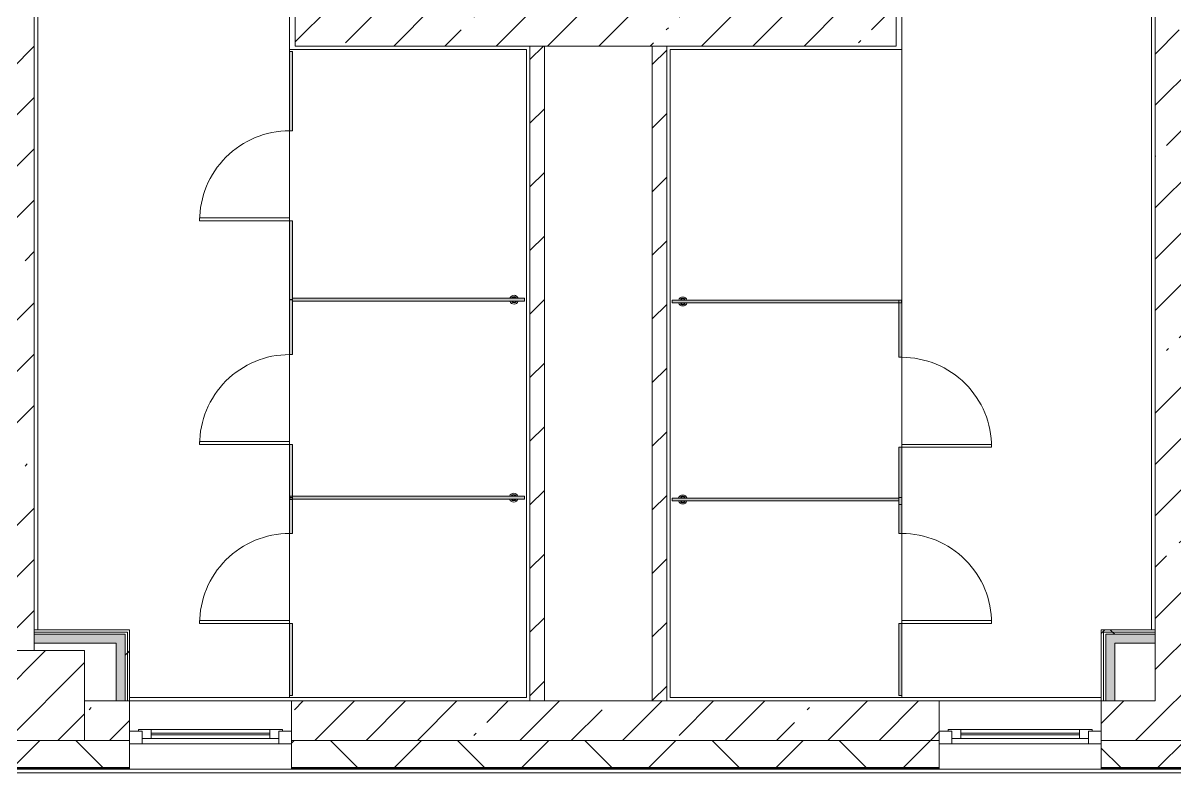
# Model space of a CAD drawing. Header units: millimetres. Extents: x 81494 to 296443, y -8553 to 29000.
# Drawn here: x 235001 to 241403, y -280 to 3888 of the extents above; entities that cross this region are included whole.
import ezdxf

# ---------------------------------------------------------------- set-up
doc = ezdxf.new("R2010")
doc.units = ezdxf.units.MM
for name, color, linetype, lineweight in [('A-DOOR-7', 7, 'Continuous', 5), ('A-GENM-3', 7, 'Continuous', 5), ('A-GLAZ-3', 7, 'Continuous', 5), ('A-WALL', 7, 'Continuous', 9), ('A-WALL-4', 7, 'Continuous', 5), ('I-WALL-3', 7, 'Continuous', 5), ('S-COLS-1', 7, 'Continuous', 5)]:
    doc.layers.add(name, color=color, linetype=linetype, lineweight=lineweight)
for name, color, linetype, lineweight, true_color in [('A-FLOR-2', 7, 'Continuous', 5, 0xaaaaaa), ('A-GENM-4', 7, 'Continuous', 5, 0xe2ddcd), ('I-WALL-1', 7, 'Continuous', 5, 0xe7e7e7), ('I-WALL-2', 7, 'Continuous', 9, 0xe7e7e7)]:
    doc.layers.add(name, color=color, linetype=linetype, lineweight=lineweight, true_color=true_color)
pattern_1 = [(45, (169433.17, 0), (-285.1231, 285.1231), []), (45, (169718.3, 0), (-285.1231, 285.1231), [504.031, -100.806, 16.764, -84.042])]
pattern_2 = [(45, (169433.17, 0), (-176.7767, 176.7767), [])]
pattern_3 = [(45, (169433.2, 0), (-530.33, 530.33), []), (135, (169433.2, 0), (-530.33, -530.33), [])]

# ---------------------------------------------------------------- blocks, each defined once
blk = doc.blocks.new('BSC_Колонна _Прямоугольная - 500х500-V185-1_3_4_птичка')
at = {"layer": 'S-COLS-1'}
h = blk.add_hatch(dxfattribs=at)
h.set_pattern_fill('FP_110', color=256, style=0, pattern_type=2)
h.set_pattern_definition([(45, (-65660, -150), (-285.1231, 285.1231), []), (45, (-65374.88, -150), (-285.1231, 285.1231), [504.031, -100.806, 16.764, -84.042])])
h.paths.add_polyline_path([(250, -250), (250, 250), (-250, 250), (-250, -250)])
for p, q in [((250, 250), (-250, 250)), ((-250, 250), (-250, -250)), ((250, -250), (250, 250)), ((-250, -250), (250, -250))]:
    blk.add_line(p, q, dxfattribs=at)
blk = doc.blocks.new('120_Окно_СКБ_1Ст - 120_Окно_СКБ_1Ст 900х2500_h_-20664874-1_3_4_птичка')
at = {"layer": 'A-GLAZ-3'}
for p, q in [((-450, -127), (-450, -57)), ((-450, -57), (-380, -57)), ((450, -57), (-450, -57)), ((-380, -57), (-380, -127)), ((380, -127), (380, -57)), ((380, -57), (450, -57)), ((450, -57), (450, -127)), ((-380, -127), (-450, -127)), ((-450, -127), (-400, -127)), ((-380, -127), (-400, -127)), ((-400, -127), (-400, -137)), ((380, -87), (-380, -87)), ((-380, -87), (-380, -127)), ((-330, -137), (-330, -87)), ((-330, -107), (330, -107)), ((330, -117), (-330, -117)), ((330, -137), (330, -87)), ((380, -127), (380, -87)), ((450, -127), (380, -127)), ((400, -127), (380, -127)), ((400, -127), (450, -127)), ((400, -137), (400, -127)), ((-400, -137), (400, -137)), ((400, -137), (-400, -137))]:
    blk.add_line(p, q, dxfattribs=at)
blk = doc.blocks.new('131_Сантехническая перегородка_Дверь_ поз_4 - СД-1-30830986-1_3_4_птичка')
at = {"layer": 'A-GENM-4'}
for points in [[(-190, 7.5), (-190, -8), (250, -8), (250, 8), (-190, 8)], [(750, -8), (1190, -8), (1190, 8), (750, 8)]]:
    blk.add_hatch(color=256, dxfattribs=at).paths.add_polyline_path(points)
at = {"layer": 'A-DOOR-7'}
for p, q in [((266, 508), (250, 508)), ((250, 8), (250, 508)), ((266, 8), (266, 508)), ((266, 8), (250, 8))]:
    blk.add_line(p, q, dxfattribs=at)
blk.add_arc((250, 8), 500, 360, 90, dxfattribs=at)
at = {"layer": 'A-GENM-3'}
for p, q in [((250, 8), (-190, 8)), ((-190, 8), (-190, -8)), ((250, -8), (250, 8)), ((1190, 8), (750, 8)), ((750, 8), (750, -8)), ((1190, -8), (1190, 8)), ((-190, -8), (250, -8)), ((750, -8), (1190, -8))]:
    blk.add_line(p, q, dxfattribs=at)
blk = doc.blocks.new('131_Сантехническая перегородка_Дверь - СД-1-29846662-1_3_4_птичка')
at = {"layer": 'A-GENM-4'}
for points in [[(0, 8), (0, -8), (317.3, -7.8), (317.3, 8), (197.1, 8)], [(817.3, -8), (1119.2, -7.8), (1119.2, 8), (817.3, 8), (817.3, -7.8)]]:
    blk.add_hatch(color=256, dxfattribs=at).paths.add_polyline_path(points)
at = {"layer": 'A-DOOR-7'}
for p, q in [((333.3, -8), (317.3, -8)), ((317.3, -8), (317.3, -508)), ((333.3, -8), (333.3, -508)), ((333.3, -508), (317.3, -508))]:
    blk.add_line(p, q, dxfattribs=at)
blk.add_arc((317.3, -8), 500, 270, 0, dxfattribs=at)
at = {"layer": 'A-GENM-3'}
for p, q in [((317.3, 8), (0, 8)), ((0, 8), (0, -8)), ((317.3, -8), (317.3, 8)), ((1134.7, 8), (817.3, 8)), ((817.3, 8), (817.3, -8)), ((1134.7, -8), (1134.7, 8)), ((0, -8), (317.3, -8)), ((817.3, -8), (1134.7, -8))]:
    blk.add_line(p, q, dxfattribs=at)
blk = doc.blocks.new('131_Сантехническая перегородка - СП-4-30850764-1_3_4_птичка')
at = {"layer": 'A-GENM-4'}
blk.add_hatch(color=256, dxfattribs=at).paths.add_polyline_path([(55.2, -8), (1330, -8), (1330, 8), (55.2, 8)])
at = {"layer": 'A-GENM-3'}
for p, q in [((1330, 8), (55.2, 8)), ((55.2, 8), (55.2, -8)), ((1330, -8), (1330, 8)), ((55.2, -8), (1330, -8))]:
    blk.add_line(p, q, dxfattribs=at)
at = {"layer": 'A-GENM-3', "flags": 128}
for points in [[(126.7, 8), (126.3, 8.5), (126, 9), (125.6, 9.5), (125.2, 9.9), (124.8, 10.4), (124.4, 10.8), (123.9, 11.2), (123.5, 11.6), (123, 12), (122.5, 12.3), (122, 12.7), (121.5, 13), (121, 13.3), (120.5, 13.6), (119.9, 13.8), (119.4, 14), (118.8, 14.3), (118.2, 14.4), (117.6, 14.6), (117, 14.7), (116.5, 14.9), (115.9, 14.9), (115.3, 15), (114.7, 15.1), (114.1, 15.1), (113.5, 15.1), (112.8, 15), (112.2, 15), (111.7, 14.9), (111.1, 14.8), (110.5, 14.7), (109.9, 14.5), (109.3, 14.4), (108.7, 14.2), (108.2, 13.9), (107.6, 13.7), (107.1, 13.4), (106.5, 13.2), (106, 12.9), (105.5, 12.5), (105, 12.2), (104.5, 11.8), (104.1, 11.4), (103.6, 11), (103.2, 10.6), (102.8, 10.2), (102.4, 9.7), (102, 9.3), (101.6, 8.8), (101.3, 8.3), (101.1, 8)], [(101.1, -8), (101.4, -8.5), (101.8, -9), (102.2, -9.5), (102.6, -9.9), (103, -10.4), (103.4, -10.8), (103.8, -11.2), (104.3, -11.6), (104.7, -12), (105.2, -12.3), (105.7, -12.7), (106.2, -13), (106.8, -13.3), (107.3, -13.6), (107.9, -13.8), (108.4, -14), (109, -14.3), (109.6, -14.4), (110.1, -14.6), (110.7, -14.7), (111.3, -14.9), (111.9, -14.9), (112.5, -15), (113.1, -15.1), (113.7, -15.1), (114.3, -15.1), (114.9, -15), (115.5, -15), (116.1, -14.9), (116.7, -14.8), (117.3, -14.7), (117.9, -14.5), (118.5, -14.4), (119, -14.2), (119.6, -13.9), (120.2, -13.7), (120.7, -13.4), (121.2, -13.2), (121.7, -12.9), (122.3, -12.5), (122.7, -12.2), (123.2, -11.8), (123.7, -11.4), (124.1, -11), (124.6, -10.6), (125, -10.2), (125.4, -9.7), (125.8, -9.3), (126.1, -8.8), (126.5, -8.3), (126.7, -8)]]:
    blk.add_lwpolyline(points, dxfattribs=at)
at = {"layer": 'A-GENM-3'}
for radius, start, end in [(24.6, 19.91127, 160.08873), (17.6, 45, 135), (17.6, 45, 135), (15.1, 45, 135), (24.6, 199.91127, 340.08873), (17.6, 225, 315), (17.6, 225, 315), (15.1, 225, 315)]:
    blk.add_arc((113.9, 0), radius, start, end, dxfattribs=at)
blk = doc.blocks.new('131_Сантехническая перегородка - СП-4-30850728-1_3_4_птичка')
at = {"layer": 'A-GENM-4'}
blk.add_hatch(color=256, dxfattribs=at).paths.add_polyline_path([(1330, -8), (1330, 8), (71.3, 8), (71.3, -8)])
at = {"layer": 'A-GENM-3'}
for p, q in [((1330, 8), (71.3, 8)), ((71.3, 8), (71.3, -8)), ((1330, -8), (1330, 8)), ((71.3, -8), (1330, -8))]:
    blk.add_line(p, q, dxfattribs=at)
at = {"layer": 'A-GENM-3', "flags": 128}
for points in [[(142.8, 8), (142.5, 8.5), (142.1, 9), (141.8, 9.5), (141.4, 9.9), (141, 10.4), (140.5, 10.8), (140.1, 11.2), (139.6, 11.6), (139.2, 12), (138.7, 12.3), (138.2, 12.7), (137.7, 13), (137.1, 13.3), (136.6, 13.6), (136.1, 13.8), (135.5, 14), (134.9, 14.3), (134.4, 14.4), (133.8, 14.6), (133.2, 14.7), (132.6, 14.9), (132, 14.9), (131.4, 15), (130.8, 15.1), (130.2, 15.1), (129.6, 15.1), (129, 15), (128.4, 15), (127.8, 14.9), (127.2, 14.8), (126.6, 14.7), (126, 14.5), (125.4, 14.4), (124.9, 14.2), (124.3, 13.9), (123.8, 13.7), (123.2, 13.4), (122.7, 13.2), (122.2, 12.9), (121.7, 12.5), (121.2, 12.2), (120.7, 11.8), (120.2, 11.4), (119.8, 11), (119.3, 10.6), (118.9, 10.2), (118.5, 9.7), (118.1, 9.3), (117.8, 8.8), (117.4, 8.3), (117.3, 8)], [(117.3, -8), (117.6, -8.5), (117.9, -9), (118.3, -9.5), (118.7, -9.9), (119.1, -10.4), (119.5, -10.8), (120, -11.2), (120.4, -11.6), (120.9, -12), (121.4, -12.3), (121.9, -12.7), (122.4, -13), (122.9, -13.3), (123.5, -13.6), (124, -13.8), (124.6, -14), (125.1, -14.3), (125.7, -14.4), (126.3, -14.6), (126.9, -14.7), (127.5, -14.9), (128.1, -14.9), (128.7, -15), (129.3, -15.1), (129.9, -15.1), (130.5, -15.1), (131.1, -15), (131.7, -15), (132.3, -14.9), (132.9, -14.8), (133.4, -14.7), (134, -14.5), (134.6, -14.4), (135.2, -14.2), (135.7, -13.9), (136.3, -13.7), (136.8, -13.4), (137.4, -13.2), (137.9, -12.9), (138.4, -12.5), (138.9, -12.2), (139.4, -11.8), (139.8, -11.4), (140.3, -11), (140.7, -10.6), (141.1, -10.2), (141.5, -9.7), (141.9, -9.3), (142.3, -8.8), (142.6, -8.3), (142.8, -8)]]:
    blk.add_lwpolyline(points, dxfattribs=at)
at = {"layer": 'A-GENM-3'}
for radius, start, end in [(24.6, 19.91127, 160.08873), (17.6, 45, 135), (17.6, 45, 135), (15.1, 45, 135), (24.6, 199.91127, 340.08873), (17.6, 225, 315), (17.6, 225, 315), (15.1, 225, 315)]:
    blk.add_arc((130, 0), radius, start, end, dxfattribs=at)
blk = doc.blocks.new('131_Сантехническая перегородка_Дверь - СД-1-30819167-1_3_4_птичка')
at = {"layer": 'A-GENM-4'}
for points in [[(0, 7.5), (2, 7.5), (18, 7.5), (18, -8), (305.2, -8), (305.2, 8), (0, 8)], [(805.2, 8), (805.2, -8), (1109, -8), (1109, 8)]]:
    blk.add_hatch(color=256, dxfattribs=at).paths.add_polyline_path(points)
at = {"layer": 'A-DOOR-7'}
for p, q in [((321.2, 508), (305.2, 508)), ((305.2, 8), (305.2, 508)), ((321.2, 8), (321.2, 508)), ((321.2, 8), (305.2, 8))]:
    blk.add_line(p, q, dxfattribs=at)
blk.add_arc((305.2, 8), 500, 360, 90, dxfattribs=at)
at = {"layer": 'A-GENM-3'}
for p, q in [((305.2, 8), (0, 8)), ((0, 8), (0, -8)), ((305.2, -8), (305.2, 8)), ((1110.4, 8), (805.2, 8)), ((805.2, 8), (805.2, -8)), ((1110.4, -8), (1110.4, 8)), ((0, -8), (305.2, -8)), ((805.2, -8), (1110.4, -8))]:
    blk.add_line(p, q, dxfattribs=at)
blk = doc.blocks.new('131_Сантехническая перегородка - СП-4-30819166-1_3_4_птичка')
at = {"layer": 'A-GENM-4'}
blk.add_hatch(color=256, dxfattribs=at).paths.add_polyline_path([(39.9, 8), (41.3, -8), (1330, -8), (1330, 8), (41.3, 8)])
at = {"layer": 'A-GENM-3'}
for p, q in [((1330, 8), (39.9, 8)), ((39.9, 8), (39.9, -8)), ((1330, -8), (1330, 8)), ((39.9, -8), (1330, -8))]:
    blk.add_line(p, q, dxfattribs=at)
at = {"layer": 'A-GENM-3', "flags": 128}
for points in [[(111.4, 8), (111, 8.5), (110.7, 9), (110.3, 9.5), (109.9, 9.9), (109.5, 10.4), (109.1, 10.8), (108.6, 11.2), (108.2, 11.6), (107.7, 12), (107.2, 12.3), (106.7, 12.7), (106.2, 13), (105.7, 13.3), (105.2, 13.6), (104.6, 13.8), (104, 14), (103.5, 14.3), (102.9, 14.4), (102.3, 14.6), (101.7, 14.7), (101.1, 14.9), (100.6, 14.9), (100, 15), (99.4, 15.1), (98.7, 15.1), (98.1, 15.1), (97.5, 15), (96.9, 15), (96.3, 14.9), (95.8, 14.8), (95.2, 14.7), (94.6, 14.5), (94, 14.4), (93.4, 14.2), (92.9, 13.9), (92.3, 13.7), (91.8, 13.4), (91.2, 13.2), (90.7, 12.9), (90.2, 12.5), (89.7, 12.2), (89.2, 11.8), (88.8, 11.4), (88.3, 11), (87.9, 10.6), (87.5, 10.2), (87.1, 9.7), (86.7, 9.3), (86.3, 8.8), (86, 8.3), (85.8, 8)], [(85.8, -8), (86.1, -8.5), (86.5, -9), (86.9, -9.5), (87.2, -9.9), (87.6, -10.4), (88.1, -10.8), (88.5, -11.2), (89, -11.6), (89.4, -12), (89.9, -12.3), (90.4, -12.7), (90.9, -13), (91.5, -13.3), (92, -13.6), (92.6, -13.8), (93.1, -14), (93.7, -14.3), (94.3, -14.4), (94.8, -14.6), (95.4, -14.7), (96, -14.9), (96.6, -14.9), (97.2, -15), (97.8, -15.1), (98.4, -15.1), (99, -15.1), (99.6, -15), (100.2, -15), (100.8, -14.9), (101.4, -14.8), (102, -14.7), (102.6, -14.5), (103.2, -14.4), (103.7, -14.2), (104.3, -13.9), (104.8, -13.7), (105.4, -13.4), (105.9, -13.2), (106.4, -12.9), (106.9, -12.5), (107.4, -12.2), (107.9, -11.8), (108.4, -11.4), (108.8, -11), (109.3, -10.6), (109.7, -10.2), (110.1, -9.7), (110.5, -9.3), (110.8, -8.8), (111.2, -8.3), (111.4, -8)]]:
    blk.add_lwpolyline(points, dxfattribs=at)
at = {"layer": 'A-GENM-3'}
for radius, start, end in [(24.6, 19.91127, 160.08873), (17.6, 45, 135), (17.6, 45, 135), (15.1, 45, 135), (24.6, 199.91127, 340.08873), (17.6, 225, 315), (17.6, 225, 315), (15.1, 225, 315)]:
    blk.add_arc((98.6, 0), radius, start, end, dxfattribs=at)
blk = doc.blocks.new('131_Сантехническая перегородка - СП-4-29831414-1_3_4_птичка')
at = {"layer": 'A-GENM-4'}
blk.add_hatch(color=256, dxfattribs=at).paths.add_polyline_path([(451.2, 8), (25.5, 8), (25.5, -8), (1330, -8), (1330, 8)])
at = {"layer": 'A-GENM-3'}
for p, q in [((1330, 8), (25.5, 8)), ((25.5, 8), (25.5, -8)), ((1330, -8), (1330, 8)), ((25.5, -8), (1330, -8))]:
    blk.add_line(p, q, dxfattribs=at)
at = {"layer": 'A-GENM-3', "flags": 128}
for points in [[(97, 8), (96.7, 8.5), (96.3, 9), (95.9, 9.5), (95.5, 9.9), (95.1, 10.4), (94.7, 10.8), (94.3, 11.2), (93.8, 11.6), (93.3, 12), (92.9, 12.3), (92.4, 12.7), (91.8, 13), (91.3, 13.3), (90.8, 13.6), (90.2, 13.8), (89.7, 14), (89.1, 14.3), (88.5, 14.4), (88, 14.6), (87.4, 14.7), (86.8, 14.9), (86.2, 14.9), (85.6, 15), (85, 15.1), (84.4, 15.1), (83.8, 15.1), (83.2, 15), (82.6, 15), (82, 14.9), (81.4, 14.8), (80.8, 14.7), (80.2, 14.5), (79.6, 14.4), (79.1, 14.2), (78.5, 13.9), (77.9, 13.7), (77.4, 13.4), (76.9, 13.2), (76.4, 12.9), (75.8, 12.5), (75.3, 12.2), (74.9, 11.8), (74.4, 11.4), (74, 11), (73.5, 10.6), (73.1, 10.2), (72.7, 9.7), (72.3, 9.3), (72, 8.8), (71.6, 8.3), (71.4, 8)], [(71.4, -8), (71.8, -8.5), (72.1, -9), (72.5, -9.5), (72.9, -9.9), (73.3, -10.4), (73.7, -10.8), (74.1, -11.2), (74.6, -11.6), (75.1, -12), (75.6, -12.3), (76.1, -12.7), (76.6, -13), (77.1, -13.3), (77.6, -13.6), (78.2, -13.8), (78.7, -14), (79.3, -14.3), (79.9, -14.4), (80.5, -14.6), (81.1, -14.7), (81.6, -14.9), (82.2, -14.9), (82.8, -15), (83.4, -15.1), (84, -15.1), (84.6, -15.1), (85.2, -15), (85.8, -15), (86.4, -14.9), (87, -14.8), (87.6, -14.7), (88.2, -14.5), (88.8, -14.4), (89.4, -14.2), (89.9, -13.9), (90.5, -13.7), (91, -13.4), (91.6, -13.2), (92.1, -12.9), (92.6, -12.5), (93.1, -12.2), (93.6, -11.8), (94, -11.4), (94.5, -11), (94.9, -10.6), (95.3, -10.2), (95.7, -9.7), (96.1, -9.3), (96.5, -8.8), (96.8, -8.3), (97, -8)]]:
    blk.add_lwpolyline(points, dxfattribs=at)
at = {"layer": 'A-GENM-3'}
for radius, start, end in [(24.6, 19.91127, 160.08873), (17.6, 45, 135), (17.6, 45, 135), (15.1, 45, 135), (24.6, 199.91127, 340.08873), (17.6, 225, 315), (17.6, 225, 315), (15.1, 225, 315)]:
    blk.add_arc((84.2, 0), radius, start, end, dxfattribs=at)
blk = doc.blocks.new('131_Сантехническая перегородка_Дверь_сдвиг_ - СД-1-30823593-1_3_4_птичка')
at = {"layer": 'A-GENM-4'}
for points in [[(0, -8), (400, -8), (400, 8), (0, 8)], [(900, 8), (900, -8), (1089, -8), (1089, 8)]]:
    blk.add_hatch(color=256, dxfattribs=at).paths.add_polyline_path(points)
at = {"layer": 'A-DOOR-7'}
for p, q in [((416, 508), (400, 508)), ((400, 8), (400, 508)), ((416, 8), (416, 508)), ((416, 8), (400, 8))]:
    blk.add_line(p, q, dxfattribs=at)
blk.add_arc((400, 8), 500, 360, 90, dxfattribs=at)
at = {"layer": 'A-GENM-3'}
for p, q in [((400, 8), (0, 8)), ((0, 8), (0, -8)), ((400, -8), (400, 8)), ((1100, 8), (900, 8)), ((900, 8), (900, -8)), ((1100, -8), (1100, 8)), ((0, -8), (400, -8)), ((900, -8), (1100, -8))]:
    blk.add_line(p, q, dxfattribs=at)
blk = doc.blocks.new('131_Сантехническая перегородка_Дверь_сдвиг_ - СД-1-30819161-1_3_4_птичка')
at = {"layer": 'A-GENM-4'}
for points in [[(0, -8), (400, -8), (400, 8), (0, 8)], [(900, -8), (1061.8, -7.8), (1061.8, 8), (900, 8), (900, -7.8)]]:
    blk.add_hatch(color=256, dxfattribs=at).paths.add_polyline_path(points)
at = {"layer": 'A-DOOR-7'}
for p, q in [((416, -8), (400, -8)), ((400, -8), (400, -508)), ((416, -8), (416, -508)), ((416, -508), (400, -508))]:
    blk.add_line(p, q, dxfattribs=at)
blk.add_arc((400, -8), 500, 270, 0, dxfattribs=at)
at = {"layer": 'A-GENM-3'}
for p, q in [((400, 8), (0, 8)), ((0, 8), (0, -8)), ((400, -8), (400, 8)), ((1100, 8), (900, 8)), ((900, 8), (900, -8)), ((1100, -8), (1100, 8)), ((0, -8), (400, -8)), ((900, -8), (1100, -8))]:
    blk.add_line(p, q, dxfattribs=at)

msp = doc.modelspace()

# ---------------------------------------------------------------- hatches: boundary and pattern name
at = {"layer": 'A-WALL-4'}
h = msp.add_hatch(dxfattribs=at)
h.set_pattern_fill('FP_116', color=256, style=0, pattern_type=2)
h.set_pattern_definition([(45, (169433.17, 0), (-353.5534, 353.5534), []), (135, (169433.17, 0), (-353.5534, -353.5534), [])])
h.paths.add_polyline_path([(244913.2, -250), (245133.2, -250), (245133.2, -100), (243413.2, -100), (243413.2, -250), (244785.7, -250)])
h.paths.add_polyline_path([(241669.2, -250), (241713.2, -250), (241713.2, -100), (240993.2, -101.8), (240993.2, -250), (241513.2, -250)])
h.paths.add_polyline_path([(229443.2, -250), (229443.2, -100), (228693.2, -100), (228693.2, -250)])
h.paths.add_polyline_path([(233649.4, -250), (233693.2, -250), (233693.2, -100), (233143.2, -100), (233143.2, -250)])
h.paths.add_polyline_path([(234593.2, -250), (235593.2, -250), (235593.2, -100), (234593.2, -100), (234593.2, -118)])
h.paths.add_polyline_path([(230343.2, -250), (231043.2, -250), (231043.2, -100), (230343.2, -100), (230343.2, -128.3)])
h.paths.add_polyline_path([(236493.2, -250), (240093.2, -250), (240093.2, -100), (236493.2, -100), (236493.2, -113)])
h.paths.add_polyline_path([(226593.2, -250), (226593.2, -100), (225843.2, -100), (225843.2, -250), (226225.1, -250)])
h.paths.add_polyline_path([(216843.2, -250), (217593.2, -250), (217593.2, -100), (216843.2, -100), (216843.2, -161.8)])
h.paths.add_polyline_path([(222743.2, -250), (222743.2, -100), (221304.7, -100), (221304.7, -250), (222513, -250)])
h.paths.add_polyline_path([(218493.2, -250), (219204.7, -250), (219204.7, -100), (218493.2, -100), (218493.2, -157.7)])
h.paths.add_polyline_path([(209373.2, -250), (210070.7, -250), (210070.7, -100), (209373.2, -100), (209373.2, -180.4)])
h.paths.add_polyline_path([(208473.2, -250), (208473.2, -100), (207423.2, -100), (207423.2, -250), (207664.5, -250)])
h.paths.add_polyline_path([(212170.7, -250), (213743.2, -250), (213743.2, -100), (212170.7, -100), (212170.7, -173.5)])
h.paths.add_polyline_path([(206523.2, -250), (206523.2, -100), (205403.2, -100), (205403.2, -250), (205808.4, -250)])
h.paths.add_polyline_path([(203303.2, -250), (203303.2, -100), (202443.2, -100), (202443.2, -250)])
h.paths.add_polyline_path([(192068.2, -250), (192068.2, -100), (191043.2, -100), (191043.2, -250), (191887.9, -250)])
h.paths.add_polyline_path([(196743.2, -250), (197742.9, -250), (197742.9, -100), (196743.2, -100), (196743.2, -211.8)])
h.paths.add_polyline_path([(190143.2, -250), (190143.2, -100), (188793.2, -100), (188793.2, -250), (189103.8, -250)])
h.paths.add_polyline_path([(195600.1, -250), (195843.2, -250), (195843.2, -100), (194868.2, -100), (194868.2, -250)])
h.paths.add_polyline_path([(198642.9, -250), (199643.2, -250), (199643.2, -100), (198642.9, -100), (198642.9, -207.1)])
h.paths.add_polyline_path([(181443.2, -250), (182193.2, -248), (182193.2, -100), (181443.2, -100), (181443.2, -249.9)])
h.paths.add_polyline_path([(186693.2, -250), (186693.2, -100), (185943.2, -100), (185943.2, -250), (186319.8, -250)])
h.paths.add_polyline_path([(176263.2, -250), (177692.9, -250), (177692.9, -100), (176263.2, -100)])
h.paths.add_polyline_path([(184463.7, -250), (185043.2, -250), (185043.2, -100), (184293.2, -100), (184293.2, -250)])
h.paths.add_polyline_path([(178592.9, -250), (179343.2, -250), (179343.2, -100), (178592.9, -100)])
h.paths.add_polyline_path([(169173.2, -250), (173163.2, -250), (173163.2, -100), (169173.2, -100), (169173.2, -210)])
at = {"layer": 'I-WALL-1'}
for points in [[(235063.2, 440.5), (235568.2, 440.5), (235568.2, 490.5), (235063.2, 490.5)], [(241068.2, 120), (241068.2, 440.5), (241018.2, 440.5), (241018.2, 120)]]:
    msp.add_hatch(color=256, dxfattribs=at).paths.add_polyline_path(points)
at = {"layer": 'I-WALL-2'}
for points in [[(241290.9, 440.5), (241293.2, 440.5), (241292.4, 490.5), (241018.2, 490.5), (241018.2, 440.5), (241273.2, 440.5)], [(235518.2, 120), (235568.2, 120), (235568.2, 440.5), (235518.2, 440.5), (235518.2, 140)]]:
    msp.add_hatch(color=256, dxfattribs=at).paths.add_polyline_path(points)
at = {"layer": 'I-WALL-3'}
h = msp.add_hatch(dxfattribs=at)
h.set_pattern_fill('FP_96', color=256, style=0, pattern_type=2)
h.set_pattern_definition(pattern_1)
h.paths.add_polyline_path([(241513.2, -100), (241513.2, 7900), (241293.2, 7900), (241293.2, -100)])
h = msp.add_hatch(dxfattribs=at)
h.set_pattern_fill('FP_96', color=256, style=0, pattern_type=2)
h.set_pattern_definition(pattern_1)
h.paths.add_polyline_path([(235063.2, 400), (235063.2, 7400), (234843.2, 7400), (234843.2, 400)])
h = msp.add_hatch(dxfattribs=at)
h.set_pattern_fill('FP_96', color=256, style=0, pattern_type=2)
h.set_pattern_definition(pattern_1)
h.paths.add_polyline_path([(238498.2, 3760), (239853.2, 3760), (239853.2, 3980), (236513.2, 3980), (236513.2, 3760), (237898.2, 3760)])
h = msp.add_hatch(dxfattribs=at)
h.set_pattern_fill('FP_132', color=256, style=0, pattern_type=2)
h.set_pattern_definition(pattern_2)
h.paths.add_polyline_path([(237898.2, 120), (237898.2, 3760), (237818.2, 3760), (237818.2, 120)])
h = msp.add_hatch(dxfattribs=at)
h.set_pattern_fill('FP_132', color=256, style=0, pattern_type=2)
h.set_pattern_definition(pattern_2)
h.paths.add_polyline_path([(238578.2, 120), (238578.2, 3760), (238498.2, 3760), (238498.2, 120)])
h = msp.add_hatch(dxfattribs=at)
h.set_pattern_fill('FP_214', color=256, style=0, pattern_type=2)
h.set_pattern_definition(pattern_3)
h.paths.add_polyline_path([(240993.2, 503), (241293.2, 503), (241293.2, 515.5), (240993.2, 515.5)])
h = msp.add_hatch(dxfattribs=at)
h.set_pattern_fill('FP_214', color=256, style=0, pattern_type=2)
h.set_pattern_definition(pattern_3)
h.paths.add_polyline_path([(235580.7, 120), (235578.7, 490.5), (235568.2, 490.5), (235568.2, 120)])
h = msp.add_hatch(dxfattribs=at)
h.set_pattern_fill('FP_214', color=256, style=0, pattern_type=2)
h.set_pattern_definition(pattern_3)
h.paths.add_polyline_path([(235593.2, 120), (235593.2, 503), (235580.7, 503), (235580.7, 120)])
h = msp.add_hatch(dxfattribs=at)
h.set_pattern_fill('FP_214', color=256, style=0, pattern_type=2)
h.set_pattern_definition(pattern_3)
h.paths.add_polyline_path([(241005.7, 120), (241005.7, 503), (240993.2, 503), (240993.2, 120)])
h = msp.add_hatch(dxfattribs=at)
h.set_pattern_fill('FP_214', color=256, style=0, pattern_type=2)
h.set_pattern_definition(pattern_3)
h.paths.add_polyline_path([(241292.4, 490.5), (241293.2, 490.5), (241292.8, 503), (241005.7, 503), (241005.7, 490.5), (241273.2, 490.5)])
h = msp.add_hatch(dxfattribs=at)
h.set_pattern_fill('FP_96', color=256, style=0, pattern_type=2)
h.set_pattern_definition(pattern_1)
h.paths.add_polyline_path([(241293.2, -100), (241293.2, 120), (240993.2, 120), (240993.2, -100), (241073.6, -100)])
h.paths.add_polyline_path([(235593.2, -100), (235593.2, 120), (235343.2, 120), (235343.2, -100), (235505.4, -100)])
h.paths.add_polyline_path([(236493.2, -100), (240093.2, -100), (240093.2, 120), (236493.2, 120)])

# ---------------------------------------------------------------- linework, layer by layer
at = {"layer": 'A-FLOR-2'}
for p, q in [((236482.2, 7660), (236482.2, 3729)), ((239884.2, 2347.5), (239884.2, 7660)), ((241273.2, 515.6), (241273.2, 7660)), ((235083.2, 7380), (235083.2, 515.5)), ((237798.2, 3740), (236482.2, 3740)), ((237798.2, 140), (237798.2, 3740)), ((238598.2, 3740), (238598.2, 140)), ((239884.2, 3740), (238598.2, 3740)), ((236482.2, 2789), (236482.2, 3289)), ((236482.2, 1545.2), (236482.2, 2045.2)), ((239884.2, 2030.1), (239884.2, 1530.1)), ((236482.2, 551), (236482.2, 1051)), ((239884.2, 1051), (239884.2, 551)), ((240993.2, 515.6), (241273.2, 515.6)), ((235593.2, 140), (237798.2, 140)), ((236482.2, 140), (236482.2, 151)), ((238598.2, 140), (240993.2, 140)), ((239884.2, 151), (239884.2, 140))]:
    msp.add_line(p, q, dxfattribs=at)
at = {"layer": 'A-WALL'}
for p, q in [((237898.2, 3760), (237818.2, 3760)), ((238578.2, 3760), (238498.2, 3760)), ((241293.2, 440.5), (241293.2, 515.5)), ((235580.7, 503), (235063.2, 503)), ((235568.2, 490.5), (235063.2, 490.5)), ((235568.2, 490.5), (235568.2, 120)), ((235580.7, 503), (235580.7, 120)), ((241005.7, 503), (241005.7, 120)), ((241005.7, 503), (241293.2, 503)), ((241018.2, 490.5), (241018.2, 120)), ((241018.2, 490.5), (241293.2, 490.5)), ((237818.2, 120), (237898.2, 120)), ((238498.2, 120), (238578.2, 120)), ((235593.2, -100), (235343.2, -100)), ((240093.2, -100), (236493.2, -100)), ((241293.2, -100), (240993.2, -100)), ((234593.2, -250), (235593.2, -250)), ((234593.2, -253), (235593.2, -253)), ((236493.2, -250), (240093.2, -250)), ((236493.2, -253), (240093.2, -253)), ((240993.2, -250), (241713.2, -250)), ((240993.2, -253), (241713.2, -253))]:
    msp.add_line(p, q, dxfattribs=at)
at = {"layer": 'A-WALL-4'}
for p, q in [((235593.2, -258), (235593.2, -100)), ((236493.2, -100), (236493.2, -258)), ((240093.2, -258), (240093.2, -100)), ((240993.2, -100), (240993.2, -258)), ((241513.2, -100), (241293.2, -100)), ((241713.2, -280), (169143.2, -280)), ((233693.2, -258), (241713.2, -258))]:
    msp.add_line(p, q, dxfattribs=at)
at = {"layer": 'I-WALL-3'}
for p, q in [((241293.2, 7900), (241293.2, 515.5)), ((236513.2, 7680), (236513.2, 3760)), ((239853.2, 3760), (239853.2, 7680)), ((235063.2, 400), (235063.2, 7400)), ((236513.2, 3760), (237818.2, 3760)), ((237818.2, 3760), (237818.2, 120)), ((237898.2, 3760), (238498.2, 3760)), ((237898.2, 120), (237898.2, 3760)), ((238498.2, 3760), (238498.2, 120)), ((238578.2, 3760), (239853.2, 3760)), ((238578.2, 120), (238578.2, 3760)), ((235593.2, 515.5), (235063.2, 515.5)), ((235593.2, -100), (235593.2, 515.5)), ((240993.2, 515.5), (240993.2, -100)), ((241293.2, 515.5), (240993.2, 515.5)), ((235063.2, 440.5), (235518.2, 440.5)), ((235518.2, 440.5), (235518.2, 120)), ((241068.2, 120), (241068.2, 440.5)), ((241068.2, 440.5), (241293.2, 440.5)), ((241293.2, 440.5), (241293.2, 120)), ((237818.2, 120), (235343.2, 120)), ((236493.2, 120), (236493.2, -100)), ((238498.2, 120), (237898.2, 120)), ((241293.2, 120), (238578.2, 120)), ((240093.2, -100), (240093.2, 120))]:
    msp.add_line(p, q, dxfattribs=at)

# ---------------------------------------------------------------- block references
at = {"layer": 'A-GENM-3'}
for name, p, rotation in [('131_Сантехническая перегородка_Дверь_ поз_4 - СД-1-30830986-1_3_4_птичка', (236490.2, 2539), 89.99999999997657), ('131_Сантехническая перегородка - СП-4-30819166-1_3_4_птичка', (237828.5, 2350), 180), ('131_Сантехническая перегородка_Дверь - СД-1-30819167-1_3_4_птичка', (236490.2, 1240), 89.99999999997657), ('131_Сантехническая перегородка_Дверь - СД-1-29846662-1_3_4_птичка', (239876.2, 1212.8), 90.00000000002345), ('131_Сантехническая перегородка_Дверь_сдвиг_ - СД-1-30823593-1_3_4_птичка', (236490.2, 151), 89.99999999997657), ('131_Сантехническая перегородка - СП-4-29831414-1_3_4_птичка', (237812.7, 1250), 180), ('131_Сантехническая перегородка_Дверь_сдвиг_ - СД-1-30819161-1_3_4_птичка', (239876.2, 151), 90.00000000002345)]:
    msp.add_blockref(name, p, dxfattribs=dict(at, rotation=rotation))
for name, p in [('131_Сантехническая перегородка - СП-4-30850764-1_3_4_птичка', (238554, 2340)), ('131_Сантехническая перегородка - СП-4-30850728-1_3_4_птичка', (238537.8, 1240))]:
    msp.add_blockref(name, p, dxfattribs=at)
at = {"layer": 'A-GLAZ-3', "rotation": 180}
for p in [(236043.2, -175), (240543.2, -175)]:
    msp.add_blockref('120_Окно_СКБ_1Ст - 120_Окно_СКБ_1Ст 900х2500_h_-20664874-1_3_4_птичка', p, dxfattribs=at)
at = {"layer": 'S-COLS-1'}
msp.add_blockref('BSC_Колонна _Прямоугольная - 500х500-V185-1_3_4_птичка', (235093.2, 150), dxfattribs=at)

doc.saveas('drawing.dxf')
